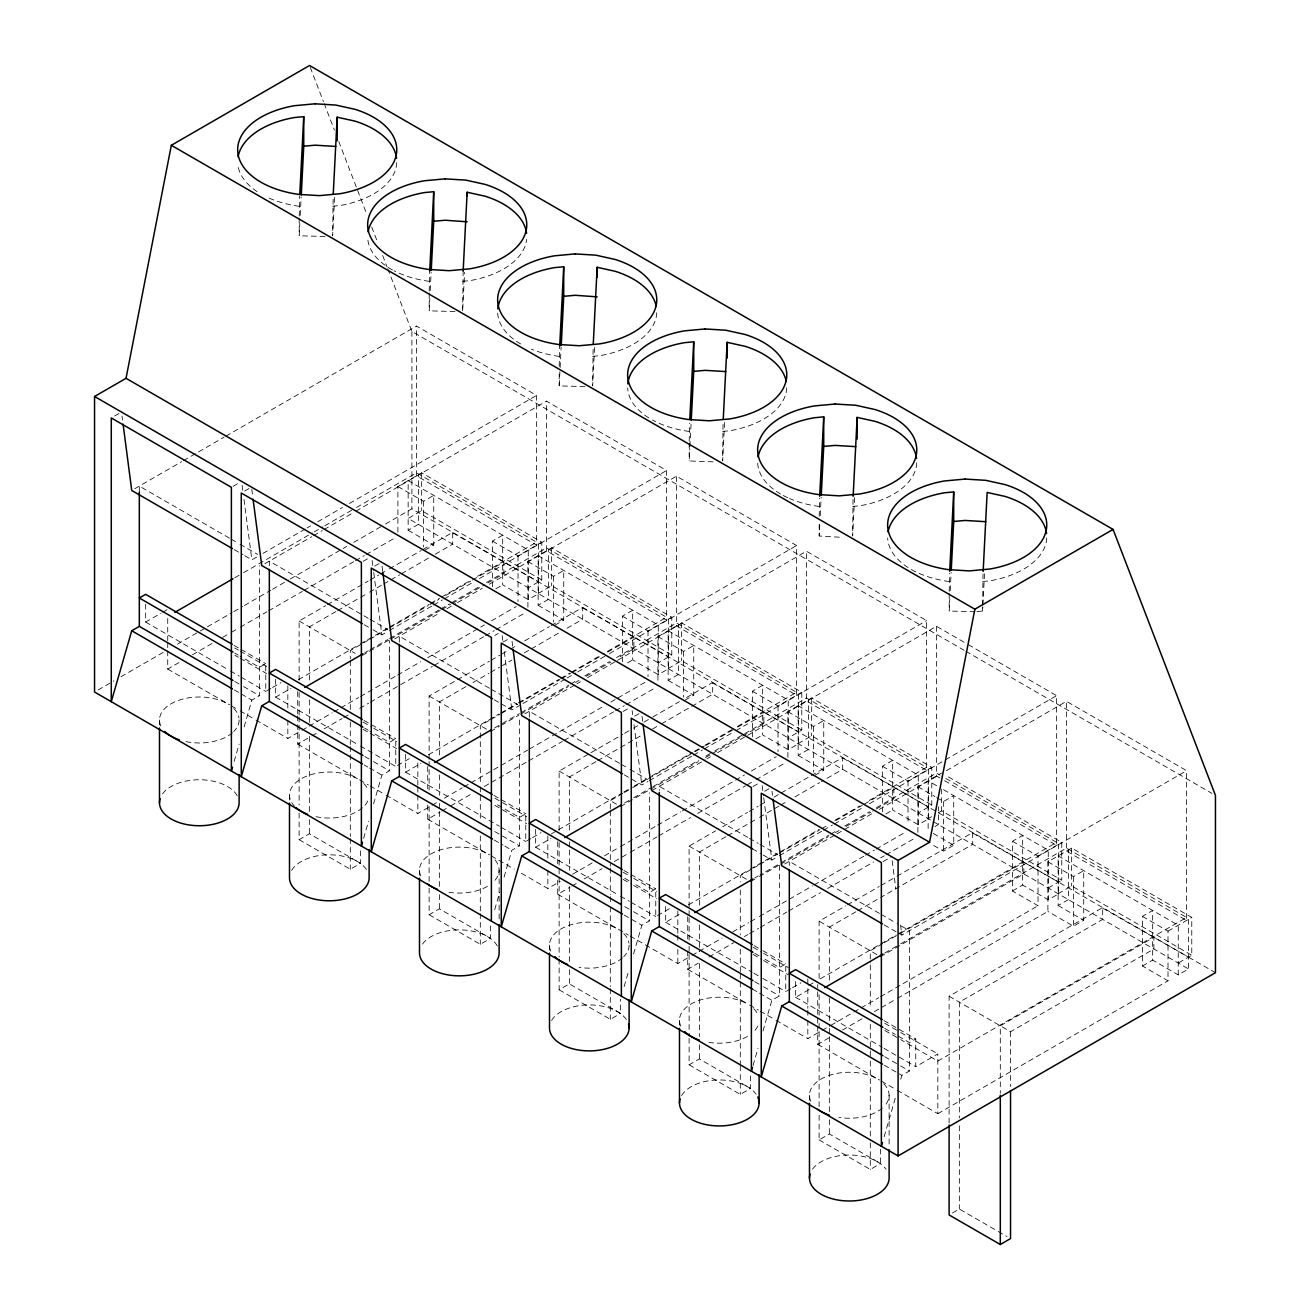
<?xml version="1.0" encoding="UTF-8"?>
<svg xmlns="http://www.w3.org/2000/svg" width="1310" height="1310" viewBox="0 0 1310 1310"><rect width="100%" height="100%" fill="white"/><g stroke="black" fill="none" stroke-linecap="round" stroke-linejoin="round"><path stroke-width="0.75" stroke-dasharray="5 3.75" d="M299.204 216.085L299.712 196.058M325.027 236.488L299.204 235.784L299.81 223.584M300.236 215.429L301.153 197.106M334.59 197.335L332.642 235.784L333.166 196.107M429.189 291.148L429.713 271.104M455.029 311.534L429.189 310.847L429.811 298.631M430.22 290.493L431.154 272.169M462.643 310.847L463.15 271.17M462.741 308.816L464.592 272.382M559.19 366.194L559.714 346.168M585.013 386.597L559.19 385.893L560.025 369.616M560.123 367.57L561.155 347.215M594.593 347.445L592.644 385.893L593.152 346.217M689.191 441.241L689.6 423.261M713.115 461.824L689.191 460.956L689.813 448.74M689.911 446.694L691.156 422.279M724.594 422.491L722.645 460.94L723.054 423.294M819.192 516.304L819.601 498.308M839.301 537.215L819.192 536.003L819.814 523.787M820.224 515.649L821.141 497.325M854.578 497.554L852.646 536.003L853.056 498.357M949.193 591.35L949.603 573.354M975.017 611.754L949.193 611.05L949.799 598.85M950.225 590.695L951.142 572.372M982.631 605.138L983.04 573.403M976.916 611.573L982.631 611.05L982.844 607.005M982.942 604.974L984.58 572.601M234.146 761.438L239.14 744.178M244.119 726.935L251.864 700.097L259.445 695.708L259.445 565.625M363.59 838.4L368.585 821.157M373.563 803.898L381.865 775.143L389.43 770.771L389.43 640.672M494.705 909.615L499.683 892.372M504.104 877.029L511.85 850.19L519.431 845.818L519.431 717.765M624.149 986.594L628.571 971.25M633.549 954.008L641.851 925.253L649.433 920.881L649.433 792.812M753.037 1065.472L758.015 1048.229M762.993 1030.97L771.852 1000.3L779.434 995.928L779.434 863.798L760.046 874.916M884.135 1136.703L895.762 1096.437M900.74 1079.194L901.853 1075.363L909.435 1070.99L909.435 930.722L897.055 923.583M114.674 415.99L121.502 412.044M134.766 488.728L181.697 461.644M183.449 460.612L224.059 437.18M225.828 436.165L416.482 326.075L536.609 395.423L536.609 545.157L416.482 475.808L416.482 326.075M233.098 486.321L238.207 483.374M244.675 491.037L251.504 487.107M244.79 555.751L251.864 559.828L257.923 556.324M262.966 553.409L305.345 528.945M307.097 527.93L310.634 525.899M317.691 521.822L342.418 507.543M349.475 503.466L536.609 395.423M145.656 604.237L145.656 622.053L160.934 613.244M162.636 612.261L167.729 609.314M234.768 577.759L241.826 573.682M243.594 572.667L312.386 532.941M314.154 531.925L322.981 526.833M324.749 525.818L354.732 508.493M356.5 507.478L416.482 472.844L536.609 542.193L476.611 576.826M397.912 532.204L397.912 486.518L421.673 472.812L541.783 542.16L541.783 579.986L528.274 587.797M264.767 563.775L311.682 536.691M313.45 535.675L322.276 530.583M324.045 529.551L354.06 512.226M355.829 511.211L546.483 401.138L666.593 470.486L666.593 620.203L546.483 550.855L546.483 401.138M397.912 486.518L423.507 501.304L433.741 495.393L433.741 545.042L423.507 550.953M98.086 689.977L113.954 680.823M120.995 676.746L163.324 652.314M177.423 644.176L198.58 631.96M200.348 630.945L205.637 627.883M207.389 626.868L232.083 612.621M233.835 611.606L242.661 606.514M244.413 605.498L270.859 590.221M272.627 589.205L288.495 580.052M290.263 579.036L341.386 549.512M343.154 548.497L346.675 546.45M353.733 542.389L383.699 525.081M385.467 524.066L411.913 508.788L1215.451 972.708M541.783 579.986L421.673 510.638L408.147 518.449L931.557 820.633M167.729 650.857L167.729 669.066L180.125 661.91M192.521 654.754L211.991 643.521M222.618 637.38L229.692 633.287M231.461 632.271L238.551 628.178M240.319 627.163L266.88 611.819M268.648 610.804L302.299 591.383M304.067 590.351L353.651 561.728M355.419 560.713L364.278 555.604M366.047 554.572L396.144 537.198M538.508 544.059L538.508 593.708L528.274 599.62L528.274 549.971L408.147 480.623L408.147 530.272L418.381 524.36L418.381 474.711M363.083 561.384L368.208 558.42M374.676 566.1L379.802 563.136M299.122 680.267L299.122 620.989L325.666 605.662M327.435 604.647L368.126 581.149M369.895 580.133L378.754 575.024M380.522 573.993L387.596 569.916M389.365 568.884L421.214 550.495M422.983 549.48L452.687 532.335L452.687 544.158L433.217 555.391M335.9 611.573L309.356 626.9L309.356 681.658M337.669 610.558L358.907 598.293M360.676 597.278L367.75 593.184M369.518 592.169L381.914 585.013M383.683 583.998L388.988 580.936M390.757 579.904L399.599 574.795M401.368 573.78L431.449 556.406M270.859 688.471L265.766 691.418L265.766 663.695L259.445 667.347L240.008 656.13M492.445 586.782L492.445 541.096L502.68 535.184L502.68 584.833L528.274 599.62M272.562 687.488L281.044 682.592M298.434 679.71L358.416 645.077M360.185 644.062L388.399 627.752M390.167 626.737L428.976 604.336M430.744 603.32L439.57 598.228M441.339 597.196L469.569 580.903M368.012 640.328L350.31 650.546L350.31 658.717M369.78 639.313L387.465 629.095M389.234 628.063L428.157 605.597M429.942 604.565L438.784 599.456M445.858 595.379L470.634 581.083M472.402 580.052L503.875 562.088L503.875 573.698L482.637 585.963M492.445 541.096L518.039 555.882L541.783 542.16M373.023 629.783L381.865 634.875L387.924 631.371M389.43 630.503L431.809 606.039M433.577 605.024L442.403 599.931M444.156 598.899L472.402 582.606M479.476 578.529L666.593 470.486M275.657 679.3L275.657 697.116L290.935 688.29M364.769 652.822L368.29 650.775M370.059 649.76L387.694 639.575M389.463 638.559L438.866 610.034M440.618 609.019L449.445 603.926M451.213 602.911L479.444 586.602M486.501 582.541L546.483 547.908L666.593 617.256L603.091 653.919M362.313 655.426L367.619 652.364M369.387 651.348L388.857 640.115M390.626 639.083L440.176 610.476M441.945 609.461L450.787 604.352M452.556 603.337L480.868 586.978M527.914 607.25L527.914 561.581L551.657 547.858L671.784 617.223L671.784 655.049L658.275 662.844M394.769 638.838L439.914 612.769M446.988 608.692L455.815 603.599M457.567 602.567L482.293 588.305M489.35 584.227L676.484 476.185L796.595 545.533L796.595 695.266L676.484 625.918L676.484 476.185M495.851 588.779L502.68 584.833M527.914 561.581L553.508 576.351L563.742 570.439L563.742 620.088L553.508 626M538.148 593.495L551.657 585.701L671.784 655.049M256.04 720.074L287.84 738.431L300.236 731.275M302.004 730.243L307.326 727.181M309.094 726.149L332.101 712.869M333.886 711.838L339.192 708.775M340.96 707.76L358.662 697.526M360.447 696.511L395.849 676.058M397.618 675.043L420.641 661.746M427.731 657.669L484.389 624.952M491.479 620.858L516.255 606.546M297.714 715.8L297.714 744.129L310.11 736.973M311.878 735.942L317.2 732.88M324.274 728.786L341.992 718.568M343.76 717.553L349.066 714.474M359.693 708.35L368.552 703.241M370.321 702.209L432.3 666.43M434.068 665.414L483.652 636.791M485.421 635.759L494.263 630.65M496.031 629.635L526.145 612.245M668.509 619.106L668.509 668.755L658.275 674.666L658.275 625.017L538.148 555.669L538.148 605.318L548.382 599.407L548.382 549.758M494.787 635.448L498.209 633.483M502.975 642.129L511.506 637.217M429.123 759.407L429.123 696.036L455.667 680.725M457.436 679.693L489.285 661.304M491.053 660.289L499.896 655.18M501.665 654.165L508.738 650.071M510.507 649.056L517.597 644.962M524.671 640.885L549.447 626.573M551.215 625.558L582.688 607.381L582.688 619.204L566.755 628.407M465.901 686.636L439.358 701.947L439.358 756.721M472.975 682.543L488.908 673.356M490.677 672.325L499.519 667.216M501.288 666.2L511.899 660.076M524.295 652.92L529.6 649.858M531.369 648.827L559.681 632.484M360.447 746.061L395.767 766.465L395.767 738.742L389.43 742.393L370.01 731.176M622.43 661.828L622.43 616.158L632.681 610.247L632.681 659.896L658.275 674.666M397.47 765.482L409.342 758.621M428.419 754.756L498.995 714.015M500.764 713L516.631 703.83M518.4 702.815L558.977 679.382M560.745 678.367L569.572 673.274M571.324 672.259L601.323 654.934M489.154 720.484L480.311 725.593L480.311 784.87M490.923 719.468L499.765 714.359M501.533 713.344L517.466 704.141M519.235 703.126L559.927 679.628M561.695 678.596L570.554 673.487M572.323 672.472L600.635 656.13M607.709 652.036L633.876 637.135L633.876 648.761L617.943 657.947M622.43 616.158L648.024 630.929L671.784 617.223M501.255 703.814L511.85 709.938L519.431 705.55M522.968 703.519L565.331 679.055M567.099 678.04L575.925 672.947M577.694 671.915L607.709 654.591M609.461 653.575L796.595 545.533M405.642 754.347L405.642 772.163L420.919 763.353M299.122 813.117L299.122 839.677L309.356 833.766L360.545 863.323L360.545 849.126M494.754 727.869L519.464 713.606M521.216 712.591L568.867 685.081M570.62 684.066L577.677 679.988M584.735 675.927L609.445 661.665M616.502 657.587L676.484 622.954L796.595 692.302L736.613 726.935M490.546 731.504L499.388 726.395M501.157 725.38L518.858 715.162M520.627 714.146L568.393 686.555M575.483 682.477L579.02 680.43M586.094 676.337L610.869 662.041M657.915 680.316L657.915 636.627L681.658 622.921L801.785 692.269L801.785 730.096L788.26 737.907M524.77 713.885L575.221 684.753M576.973 683.738L580.51 681.708M587.568 677.63L615.815 661.321M617.583 660.306L806.485 551.248L926.596 620.596L926.596 770.313L806.485 700.965L806.485 551.248M627.556 662.844L632.681 659.896M657.915 636.627L683.509 651.414L693.743 645.502L693.743 695.151L683.509 701.063M668.149 668.542L681.658 660.748L801.785 730.096M386.041 795.121L417.841 813.477L430.237 806.321M432.005 805.306L437.311 802.228M444.401 798.15L462.102 787.916M463.871 786.901L469.193 783.822M470.961 782.807L499.29 766.448M501.059 765.433L527.619 750.09M529.387 749.074L603.763 706.139M610.853 702.045L616.158 698.983M617.927 697.952L646.256 681.593M427.715 805.011L427.715 819.176L440.111 812.02M441.879 811.005L448.97 806.911M450.738 805.896L471.993 793.631M484.373 786.475L489.694 783.396M491.463 782.381L526.882 761.929M528.65 760.913L562.285 741.493M564.07 740.461L613.637 711.838M615.405 710.822L624.264 705.697M626.033 704.682L656.146 687.308M798.494 694.169L798.494 743.802L788.26 749.713L788.26 700.064L668.149 630.716L668.149 680.365L678.383 674.453L678.383 624.804M623.085 711.477L628.21 708.53M299.122 839.677L350.31 869.234L360.545 863.323M634.662 716.21L641.491 712.263M559.124 830.36L559.124 771.099L589.205 753.725M590.974 752.71L622.823 734.32M624.592 733.305L631.666 729.212M633.434 728.196L642.277 723.087M644.045 722.056L651.135 717.978M652.904 716.947L679.432 701.636M686.522 697.542L712.673 682.444L712.673 694.267L691.451 706.516M595.903 761.683L569.359 777.01L569.359 831.768M597.671 760.668L618.893 748.403M620.662 747.388L641.9 735.123M652.511 728.999L659.601 724.905M661.37 723.89L689.682 707.547M530.861 838.58L525.768 841.511L525.768 813.788L519.431 817.456L494.705 803.177M752.431 736.875L752.431 691.205L762.666 685.294L762.666 734.943L788.26 749.713M532.564 837.598L541.046 832.701M551.363 833.897L556.652 830.835M558.42 829.819L621.939 793.139M623.707 792.124L632.517 787.032M634.286 786.016L650.169 776.846M651.922 775.831L692.499 752.399M694.267 751.383L703.093 746.291M704.862 745.275L734.844 727.951M622.692 793.5L610.313 800.656L610.313 808.827M624.461 792.468L631.535 788.391M633.303 787.375L693.465 752.628M695.233 751.612L704.092 746.503M705.861 745.488L735.942 728.114M737.71 727.099L763.861 712.198L763.861 723.808L742.639 736.073M752.431 691.205L778.025 705.975L801.785 692.269M624.182 774.783L641.851 784.985L647.91 781.481M649.433 780.613L691.795 756.148M693.563 755.133L702.389 750.041M704.158 749.009L734.173 731.684M735.942 730.669L926.596 620.596M535.643 829.394L535.643 847.226L550.92 838.4M429.123 888.164L429.123 914.74L439.358 908.829L490.546 938.369L490.546 924.172M624.755 802.915L631.813 798.854M633.582 797.823L651.217 787.637M652.986 786.622L698.852 760.144M705.91 756.067L712.967 751.989M714.736 750.974L742.966 734.681M744.735 733.666L806.485 698.001L926.596 767.365L866.614 801.982M620.547 806.567L648.859 790.208M650.628 789.193L698.394 761.618M705.468 757.524L710.79 754.462M712.558 753.43L740.87 737.088M787.899 757.36L787.899 711.69L811.66 697.968L931.77 767.316L931.77 805.142L918.261 812.953M651.725 790.683L705.206 759.816M706.974 758.801L710.511 756.754M717.569 752.677L745.816 736.367M747.584 735.352L936.47 626.295L966.502 643.636M755.854 738.889L762.666 734.943M787.899 711.69L813.494 726.46L823.744 720.549L823.744 770.198L813.494 776.109M798.15 743.605L811.66 735.794L931.77 805.142M521.347 873.23L547.842 888.524L560.238 881.368M572.634 874.212L592.104 862.979M604.5 855.823L618.664 847.635M620.432 846.62L655.851 826.168M657.62 825.153L680.643 811.856M682.412 810.841L733.764 781.186M735.532 780.17L744.391 775.062M751.465 770.968L776.257 756.656M557.716 880.074L557.716 894.239L570.112 887.083M571.88 886.051L577.186 882.989M584.276 878.895L601.978 868.677M614.374 861.521L628.538 853.334M630.307 852.319L656.867 836.992M658.652 835.96L690.517 817.555M697.608 813.477L745.406 785.869M747.175 784.854L754.265 780.76M756.034 779.728L784.362 763.386M928.495 769.216L928.495 818.865L918.261 824.776L918.261 775.127L798.15 705.779L798.15 755.428L808.385 749.517L808.385 699.867M753.086 786.54L758.195 783.576M429.123 914.74L480.311 944.281L490.546 938.369M764.663 791.256L771.492 787.31M689.109 915.641L689.109 846.145L715.653 830.818M722.727 826.741L747.502 812.446M749.271 811.414L758.13 806.305M759.898 805.29L766.972 801.196M774.046 797.119L779.352 794.057M781.12 793.025L809.433 776.683M811.201 775.667L842.674 757.491L842.674 769.314L821.435 781.579M725.887 836.73L699.36 852.057L699.36 906.815M727.672 835.715L757.737 818.341M759.522 817.325L778.975 806.092M780.744 805.06L787.818 800.983M794.908 796.889L819.667 782.594M669.344 908.731L655.77 916.574L655.77 888.851L649.433 892.503L633.532 883.333M882.432 811.938L882.432 766.252L892.667 760.34L892.667 809.989L918.261 824.776M688.421 904.866L748.403 870.233M750.172 869.218L818.979 829.492M834.847 820.322L859.556 806.059M757.999 865.484L740.297 875.702L740.297 881.826M759.767 864.469L777.469 854.251M779.237 853.236L819.929 829.738M821.697 828.706L828.771 824.629M835.846 820.535L862.389 805.208M864.158 804.193L893.862 787.245L893.862 798.871L872.624 811.119M882.432 766.252L908.026 781.038L931.77 767.316M763.026 854.939L771.852 860.031L777.911 856.543M779.434 855.659L821.796 831.195M823.564 830.18L832.39 825.087M834.159 824.072L862.406 807.762M869.463 803.685L943.609 760.881M945.378 759.849L1056.597 695.643L1056.597 845.359L941.775 779.073M665.644 906.438L665.644 922.273L680.922 913.447M559.124 959.133L559.124 989.787L569.359 983.875L620.547 1013.432L620.547 999.235M754.756 877.978L758.277 875.931M781.218 862.701L828.853 835.191M830.622 834.175L837.679 830.098M844.737 826.02L869.431 811.774M876.488 807.697L936.47 773.064L940.007 775.094M750.548 881.614L757.622 877.52M759.391 876.505L778.844 865.271M780.613 864.24L828.395 836.664M835.469 832.57L839.006 830.54M846.096 826.446L870.855 812.151M917.901 832.423L917.901 786.737L941.661 773.031M784.755 863.994L835.207 834.863M836.975 833.848L872.28 813.461M879.337 809.383L939.368 774.734M946.426 770.657L1066.471 701.341L1186.598 770.689L1186.598 920.422L1066.471 851.074L1066.471 701.341M885.838 813.936L892.667 809.989M936.666 797.577L943.495 801.507L953.729 795.612L953.729 845.261L943.495 851.156L931.557 844.262M928.135 818.652L931.557 816.687M938.386 812.74L941.661 810.857L1061.771 880.205L1061.771 842.379L945.181 775.062M630.143 936.044L677.827 963.587L690.223 956.431M692.008 955.399L697.313 952.337M699.082 951.322L722.105 938.026M732.732 931.885L748.665 922.698M750.433 921.667L757.508 917.573M759.292 916.558L787.621 900.199M789.39 899.184L812.413 885.887M814.181 884.872L863.765 856.249M865.533 855.217L874.376 850.108M876.144 849.093L906.258 831.703M687.717 951.076L687.717 969.285L698.345 963.161M708.956 957.021L733.747 942.709M744.375 936.568L747.912 934.521M749.68 933.506L758.539 928.397M760.308 927.365L786.868 912.038M788.636 911.023L820.518 892.618M827.592 888.524L873.639 861.947M880.713 857.853L884.266 855.807M886.035 854.791L916.132 837.417M934.963 826.544L938.386 824.563L938.386 806.78M559.124 989.787L610.313 1019.344L620.547 1013.432M883.087 861.587L891.619 856.674M819.11 978.423L819.11 921.208L845.654 905.881M847.423 904.85L879.272 886.477M881.04 885.445L895.205 877.274M896.973 876.259L972.675 832.538L972.675 844.361L880.664 897.481M855.888 911.793L829.345 927.12L829.345 981.878M857.657 910.761L878.895 898.513M790.847 988.69L785.754 991.621L785.754 963.898L779.434 967.566L763.533 958.38M1012.433 841.315L1038.028 856.085L1038.028 905.734L1012.433 890.964L1012.433 841.315L1022.668 835.403L1022.668 885.052L1048.262 899.823L1058.496 893.911L1058.496 844.262M792.55 987.707L801.032 982.795M813.117 982.975L807.828 986.037L807.828 1008.291M820.175 978.897L896.04 935.111M897.808 934.079L1056.597 842.412L941.775 776.126M882.694 943.609L870.298 950.749L870.298 963.014M884.463 942.578L898.611 934.407M900.379 933.391L1023.863 862.308L1023.863 873.917L880.533 956.66L819.11 921.208M1038.028 856.085L1061.771 842.379M884.185 924.893L901.853 935.094L1186.598 770.689M795.645 981.485L795.645 997.319L809.22 989.492M689.109 1038.273L689.109 1064.833L699.36 1058.938L750.548 1088.479L750.548 1074.282M884.758 953.025L898.873 944.887M900.625 943.855L1066.471 848.11L1186.598 917.458L937.829 1061.084L900.74 1039.665M897.399 998.335L1047.902 911.449L1047.902 861.8L1071.646 848.078L1191.772 917.426L1191.772 955.252L1178.263 963.063M1012.433 890.964L1022.668 885.052M1048.262 888L1061.771 880.205M1047.902 861.8L1073.496 876.57L1083.73 870.659L1083.73 920.308L1073.496 926.219L1047.902 911.449M1058.136 893.715L1071.646 885.904L1191.772 955.252M776.028 1020.277L807.828 1038.633L820.224 1031.478M821.992 1030.462L829.083 1026.369M830.851 1025.353L852.106 1013.072M853.874 1012.057L859.18 1008.995M860.948 1007.963L878.666 997.745M880.435 996.73L1038.028 905.734M817.718 1026.139L817.718 1044.348L830.098 1037.192M842.494 1030.02L861.98 1018.787M874.376 1011.631L879.681 1008.553M881.45 1007.537L895.614 999.366M1188.497 919.325L1188.497 968.974L1178.263 974.886L1178.263 925.237L1058.136 855.888L1058.136 905.538L1068.37 899.626L1068.37 849.977M689.109 1064.833L740.297 1094.39L750.548 1088.479M949.111 1122.981L949.111 996.255L1102.676 907.601L1102.676 919.423L959.346 1002.166L959.346 1117.774M897.203 1090.231L937.829 1113.697L937.829 1053.928L915.755 1066.684L915.755 1038.961L909.435 1042.613L897.055 1035.473M1142.435 916.361L1168.012 931.148L1168.012 980.797L1142.435 966.01L1142.435 916.361L1152.669 910.45L1152.669 960.099L1178.263 974.886M1168.012 931.148L1191.772 917.426M819.11 1115.367L819.11 1139.897L829.345 1133.985L880.533 1163.542L880.533 1149.345M949.111 996.255L1010.534 1031.723L1153.864 948.98L1153.864 937.354L1000.3 1025.812L1000.3 1093.26M1142.435 966.01L1152.669 960.099M937.829 1113.697L1168.012 980.797M819.11 1139.897L870.298 1169.453L880.533 1163.542M952.517 1212.978L959.346 1209.032L996.419 1230.434M332.642 206.227L339.814 205.572A79.55 45.932 0 0 0 396.75 162.325M462.643 281.29L469.815 280.635A79.55 45.932 0 0 0 526.62 239.386M592.644 356.336L599.816 355.681A79.55 45.932 0 0 0 656.736 310.437M722.645 431.399L729.817 430.744A79.55 45.932 0 0 0 786.737 385.484M852.646 506.446L859.802 505.791A79.55 45.932 0 0 0 916.738 462.528M982.631 581.509L989.803 580.838A79.55 45.932 0 0 0 1046.739 537.591M299.204 206.243L298.647 206.21A79.55 45.932 0 0 1 267.682 197.482M429.189 281.29L428.648 281.257A79.55 45.932 0 0 1 394.146 270.81M559.19 356.336L558.649 356.304A79.55 45.932 0 0 1 531.401 349.197M689.191 431.399L688.651 431.367A79.55 45.932 0 0 1 652.445 420.019M819.192 506.446L818.635 506.413A79.55 45.932 0 0 1 789.521 498.52M949.193 581.509L948.637 581.476A79.55 45.932 0 0 1 887.672 538.017M452.687 532.826L538.508 581.886M582.688 607.889L668.509 656.932M712.673 682.936L798.494 731.995M842.674 757.999L928.495 807.042M972.675 833.045L1058.496 882.088M1102.676 908.092L1188.497 957.151M968.27 644.651L1056.597 695.643M387.776 268.779L411.913 331.479L964.127 650.284M965.896 651.316L1211.897 793.352M940.007 778.058L936.47 776.011L936.47 626.295M936.666 785.754L928.135 780.825L928.135 830.475M943.495 789.701L1048.262 850.174L1048.262 899.823M917.901 786.737L934.963 796.595M933.26 821.616L1188.497 968.974M408.147 530.272L433.741 545.042M538.148 605.318L563.742 620.088M668.149 680.365L693.743 695.151M798.15 755.428L823.744 770.198M933.26 833.438L953.729 845.261M1058.136 905.538L1083.73 920.308M229.414 538.115L139.319 486.108L139.319 492.2M231.182 539.13L238.24 543.208M240.008 544.24L257.677 554.425M368.241 618.271L269.32 561.155L269.32 567.263M370.01 619.286L387.678 629.488M489.4 688.225L399.321 636.201L399.321 642.309M491.168 689.24L517.663 704.534M619.401 763.271L529.306 711.264L529.306 717.356M621.169 764.287L628.227 768.364M629.995 769.396L647.664 779.597M747.633 837.303L659.307 786.311L659.307 790.389M749.402 838.318L758.228 843.427M759.996 844.442L777.665 854.644M879.403 913.381L789.308 861.374L789.308 865.435M881.172 914.396L895.303 922.551M234.195 549.627L243.021 554.719M364.196 624.673L371.254 628.767M494.197 699.736L499.487 702.799M752.415 848.814L761.257 853.923M299.122 620.989L355.256 653.395M429.123 696.036L487.009 729.474M559.124 771.099L617.01 804.52M689.109 846.145L747.011 879.567M233.982 645.339L239.272 648.385M241.04 649.416L265.766 663.695M363.967 720.385L395.767 738.742M493.968 795.432L499.274 798.494M501.042 799.526L525.768 813.788M623.969 870.495L629.258 873.557M631.027 874.572L655.77 888.851M753.971 945.542L761.028 949.619M762.797 950.651L785.754 963.898M883.955 1020.605L915.755 1038.961M234.85 648.073L238.387 650.104M240.139 651.135L266.651 666.43M363.083 722.105L371.909 727.197M373.677 728.229L396.635 741.476M494.836 798.183L526.636 816.539M623.069 872.214L631.911 877.307M633.68 878.339L656.637 891.586M753.07 947.261L761.896 952.37M763.664 953.385L788.407 967.664M884.84 1023.339L898.971 1031.494M900.74 1032.526L937.829 1053.928M234.703 653.068L238.24 655.115M364.704 728.114L368.241 730.161M624.706 878.224L631.764 882.301M754.691 953.287L761.765 957.364M884.692 1028.334L895.303 1034.458M234.85 655.229L238.387 657.26M240.139 658.291L266.651 673.586M363.083 729.261L368.372 732.323M370.14 733.338L396.635 748.632M494.836 805.339L526.636 823.695M623.069 879.37L631.911 884.463M633.68 885.478L656.637 898.742M753.07 954.417L761.896 959.51M763.664 960.541L788.407 974.82M884.84 1030.495L898.971 1038.65M145.656 622.053L228.677 670M230.445 671.015L239.272 676.107M241.04 677.139L265.766 691.418M275.657 697.116L358.678 745.046M405.642 772.163L499.274 826.217M501.042 827.232L525.768 841.511M535.643 847.226L618.664 895.156M620.432 896.171L629.258 901.28M631.027 902.295L655.77 916.574M665.644 922.273L752.202 972.249M753.971 973.264L761.028 977.342M762.797 978.374L785.754 991.621M795.645 997.319L882.203 1047.296M883.955 1048.328L915.755 1066.684M234.703 681.446L241.777 685.523M243.545 686.538L259.445 695.708M364.704 756.492L371.778 760.57M373.546 761.585L389.43 770.771M494.705 831.539L519.431 845.818M624.706 906.602L631.764 910.679M633.532 911.694L649.433 920.881M754.691 981.649L761.765 985.726M763.533 986.758L779.434 995.928M884.692 1056.712L898.824 1064.866M900.592 1065.881L909.435 1070.99M234.195 689.895L239.501 692.957M241.269 693.972L251.864 700.097M364.196 764.942L367.733 766.989M369.485 768.004L381.865 775.143M494.197 840.005L503.024 845.097M504.792 846.113L511.85 850.19M624.182 915.051L641.851 925.253M752.415 989.083L757.72 992.145M759.489 993.16L771.852 1000.3M884.185 1065.161L901.853 1075.363M167.729 669.066L229.545 704.764M231.313 705.795L238.387 709.873M240.139 710.888L254.271 719.043M297.714 744.129L357.777 778.795M359.546 779.827L368.372 784.919M370.14 785.934L384.272 794.106M427.715 819.176L489.547 854.873M491.316 855.888L514.273 869.152M557.716 894.239L628.374 935.029M687.717 969.285L747.764 1003.968M749.533 1004.983L758.375 1010.076M760.144 1011.107L774.275 1019.262M817.718 1044.348L879.534 1080.029M881.303 1081.061L895.434 1089.216M998.187 1231.449L1006.997 1236.558M310.273 67.399L323.439 101.59M324.159 103.49L334.41 130.099M338.782 141.496L366.571 213.694M371.696 226.99L377.542 242.186M382.667 255.483L387.056 266.88M892.143 860.686L895.811 888.835M900.543 925.04L901.853 935.094M772.016 791.338L772.54 795.366M762.142 785.64L763.452 795.694M763.714 797.708L771.852 860.031M642.015 716.292L642.801 722.318M632.14 710.577L632.664 714.605M633.975 724.659L641.851 784.985M512.03 641.229L512.816 647.271M502.139 635.53L502.925 641.556M504.252 651.61L511.85 709.938M382.029 566.182L382.815 572.208M372.138 560.467L373.465 570.521M373.727 572.535L381.865 634.875M251.766 489.121L252.814 497.161M242.153 485.421L242.94 491.447M243.987 499.503L251.864 559.828M122.026 416.072L122.55 420.101M1073.496 876.57L1073.496 926.219M1071.646 848.078L1071.646 885.904M1010.534 1031.723L1010.534 1086.481M982.631 607.12L982.631 611.05M959.346 1125.879L959.346 1209.032M949.193 593.332L949.193 611.05M943.495 801.507L943.495 851.156M941.661 788.947L941.661 810.857M908.026 781.038L908.026 824.727M889.113 1095.258L889.113 1147.724M870.298 965.061L870.298 1007.979M870.298 1024.338L870.298 1048.868M870.298 1050.898L870.298 1059.086M870.298 1061.116L870.298 1140.83M870.298 1142.877L870.298 1169.453M829.345 998.105L829.345 1026.5M829.345 1028.514L829.345 1034.605M829.345 1036.636L829.345 1111.682M829.345 1119.788L829.345 1133.985M819.192 524.18L819.192 536.003M819.11 994.781L819.11 1015.217M819.11 1023.388L819.11 1029.529M819.11 1031.576L819.11 1107.196M817.718 984.58L817.718 988.166M817.718 991.736L817.718 1016.02M817.718 1018.034L817.718 1024.109M813.494 726.46L813.494 772.147M811.66 697.968L811.66 735.794M809.482 1095.258L809.482 1101.317M807.828 978.881L807.828 984.252M807.828 1010.305L807.828 1018.41M807.828 1020.424L807.828 1038.633M778.025 705.975L778.025 751.662M740.297 890.014L740.297 934.98M740.297 949.275L740.297 971.758M740.297 973.805L740.297 979.946M740.297 981.976L740.297 1063.736M740.297 1065.783L740.297 1094.39M699.36 925.073L699.36 951.437M699.36 963.603L699.36 1036.619M699.36 1044.741L699.36 1058.938M689.191 443.222L689.191 460.956M689.109 917.688L689.109 944.248M689.109 946.295L689.109 952.435M689.109 954.466L689.109 1036.226M687.717 916.689L687.717 938.942M683.509 651.414L683.509 697.084M681.658 622.921L681.658 660.748M679.481 1020.212L679.481 1026.254M677.827 910.974L677.827 933.228M677.827 935.258L677.827 941.333M677.827 949.422L677.827 963.587M648.024 630.929L648.024 676.599M610.313 810.874L610.313 866.057M610.313 868.088L610.313 894.664M610.313 896.711L610.313 904.883M610.313 906.929L610.313 986.643M610.313 988.69L610.313 1019.344M569.359 841.904L569.359 847.996M569.359 850.026L569.359 870.298M569.359 886.526L569.359 961.573M569.359 969.678L569.359 983.875M559.19 374.07L559.19 385.893M559.124 842.625L559.124 875.326M559.124 877.372L559.124 957.086M557.716 841.626L557.716 863.879M553.508 576.351L553.508 622.037M551.657 547.858L551.657 585.701M549.496 945.149L549.496 951.207M547.842 835.927L547.842 858.181M547.842 870.315L547.842 888.524M518.039 555.882L518.039 601.552M499.126 870.102L499.126 922.567M480.311 786.917L480.311 819.618M480.311 835.96L480.311 911.58M480.311 913.627L480.311 944.281M439.358 774.963L439.358 795.252M439.358 803.357L439.358 809.449M439.358 811.48L439.358 886.51M439.358 894.632L439.358 908.829M429.189 293.113L429.189 310.847M429.123 761.454L429.123 767.578M429.123 769.625L429.123 790.061M429.123 806.403L429.123 886.117M427.715 766.579L427.715 788.833M423.507 501.304L423.507 546.974M421.673 472.812L421.673 510.638M419.495 870.102L419.495 876.144M417.841 762.895L417.841 785.149M417.841 787.179L417.841 793.238M417.841 795.268L417.841 813.477M411.913 331.479L411.913 508.788M350.31 660.764L350.31 709.807M350.31 722.072L350.31 744.555M350.31 746.602L350.31 752.742M350.31 754.773L350.31 836.533M350.31 838.58L350.31 869.234M309.356 699.917L309.356 724.25M309.356 736.417L309.356 811.463M309.356 819.569L309.356 833.766M299.204 218.066L299.204 235.784M299.122 692.532L299.122 715.014M299.122 717.045L299.122 723.185M299.122 725.232L299.122 804.929M297.714 691.516L297.714 713.786M289.494 795.039L289.494 801.098M287.84 685.818L287.84 708.071M287.84 720.222L287.84 738.431M167.729 618.5L167.729 640.754M167.729 642.768L167.729 648.843M159.493 719.992L159.493 726.051M239.124 719.992A39.808 22.99 0 0 1 233.786 731.488M232.427 732.749A39.808 22.99 0 0 1 185.054 741.444M160.852 725.937A39.808 22.99 0 0 1 179.405 700.08A39.808 22.99 0 0 1 227.465 703.732M233.786 708.497A39.808 22.99 0 0 1 238.977 717.995M883.775 1083.763A39.808 22.99 0 0 1 883.775 1106.754M882.4 1108.014A39.808 22.99 0 0 1 838.99 1117.463M810.841 1101.202A39.808 22.99 0 0 1 829.394 1075.346A39.808 22.99 0 0 1 877.454 1078.998M757.753 1026.156A39.808 22.99 0 0 1 753.774 1031.69M747.453 1036.456A39.808 22.99 0 0 1 708.988 1042.4M680.84 1026.156A39.808 22.99 0 0 1 699.393 1000.3A39.808 22.99 0 0 1 747.453 1003.951M753.774 1008.716A39.808 22.99 0 0 1 757.753 1014.251M629.111 945.149A39.808 22.99 0 0 1 623.789 956.644M622.414 957.921A39.808 22.99 0 0 1 579.004 967.353M550.839 951.093A39.808 22.99 0 0 1 569.392 925.237A39.808 22.99 0 0 1 617.452 928.905M623.789 933.653A39.808 22.99 0 0 1 628.964 943.151M495 859.917A39.808 22.99 0 0 1 495 880.271M487.451 886.346A39.808 22.99 0 0 1 449.002 892.306M420.854 876.046A39.808 22.99 0 0 1 439.39 850.19A39.808 22.99 0 0 1 487.451 853.842M367.766 801A39.808 22.99 0 0 1 363.787 806.534M362.411 807.812A39.808 22.99 0 0 1 315.039 816.507M294.832 806.534A39.808 22.99 0 0 1 305.066 776.814A39.808 22.99 0 0 1 357.466 778.795M363.787 783.544A39.808 22.99 0 0 1 367.766 789.095M520.61 343.924A79.55 45.932 0 0 1 497.669 312.861M422.524 944.051A39.808 22.99 0 0 1 461.906 929.904A39.808 22.99 0 0 1 497.767 946.901M551.592 1020.523A39.808 22.99 0 0 1 589.303 1004.917A39.808 22.99 0 0 1 626.999 1020.523M648.81 417.89A79.55 45.932 0 0 1 627.67 387.907M681.593 1095.569A39.808 22.99 0 0 1 717.995 1079.98A39.808 22.99 0 0 1 756.083 1094.161M787.67 497.702A79.55 45.932 0 0 1 782.447 495.082M780.596 494.034A79.55 45.932 0 0 1 757.671 462.97M812.511 1169.208A39.808 22.99 0 0 1 849.289 1155.011A39.808 22.99 0 0 1 886.084 1169.208M291.606 870.413A39.808 22.99 0 0 1 329.301 854.808A39.808 22.99 0 0 1 367.013 870.413M392.46 269.909A79.55 45.932 0 0 1 367.684 237.798M162.522 793.942A39.808 22.99 0 0 1 201.92 779.794A39.808 22.99 0 0 1 237.765 796.791M257.071 191.604A79.55 45.932 0 0 1 237.847 164.732"/><path stroke-width="1.5" d="M299.81 194.027L303.74 116.672L294.603 117.507A79.55 45.932 0 0 0 238.093 156.742M301.267 195.075L303.74 146.212L303.74 116.672M333.264 194.093L337.161 117.18L355.157 121.175A79.55 45.932 0 0 1 396.57 158.346M429.713 271.104L433.725 191.719L424.604 192.554A79.55 45.932 0 0 0 368.094 231.804M431.252 270.122L433.725 221.275L433.725 191.719M463.15 271.17L467.146 192.243L485.158 196.222A79.55 45.932 0 0 1 526.571 233.393M559.714 346.168L563.726 266.781L554.588 267.617A79.55 45.932 0 0 0 497.8 308.865M561.253 345.185L563.726 296.322L563.726 266.781M593.266 344.202L597.147 267.289L615.16 271.285A79.55 45.932 0 0 1 656.245 306.458M689.813 419.184L693.727 341.828L684.59 342.663A79.55 45.932 0 0 0 627.785 383.912M691.254 420.232L693.727 371.385L693.727 341.828M723.251 419.249L727.148 342.352L745.144 346.331A79.55 45.932 0 0 1 786.246 381.505M819.7 496.277L823.728 416.875L814.591 417.71A79.55 45.932 0 0 0 758.081 456.961M821.255 495.295L823.728 446.432L823.728 416.875M853.154 496.326L857.149 417.399L875.146 421.378A79.55 45.932 0 0 1 916.558 458.549M949.701 571.324L953.713 491.938L944.592 492.773A79.55 45.932 0 0 0 888.082 532.007M951.24 570.341L953.713 521.495L953.713 491.938M983.155 571.389L987.151 492.445L1005.147 496.441A79.55 45.932 0 0 1 1046.559 533.612M126.038 378.312L171.332 145.295L309.537 65.5L1113.074 529.42L1215.451 795.383L1215.451 972.708L898.087 1155.928L94.549 692.024L94.549 396.488L126.038 378.312L929.56 842.232L974.869 609.199L1113.074 529.42M232.951 680.414L139.319 626.36L131.737 630.749L111.268 701.669L111.268 417.956L231.379 487.304L231.379 771.017L232.492 767.185M362.935 755.477L269.32 701.423L261.738 705.795L241.269 776.715L241.269 493.018L361.38 562.367L361.38 846.063L362.493 842.232M491.168 829.508L399.321 776.47L391.739 780.842L371.27 851.778L371.27 568.065L491.381 637.413L491.381 921.126M621.169 904.555L529.306 851.533L521.74 855.905L501.255 926.825L501.255 643.128L621.382 712.476L621.382 996.173M752.939 980.633L659.307 926.579L651.725 930.951L631.256 1001.888L631.256 718.175L751.383 787.523L751.383 1071.236L752.48 1067.404M882.924 1055.68L789.308 1001.626L781.726 1006.014L761.257 1076.935L761.257 793.221L881.368 862.569L881.368 1146.283L882.481 1142.451M174.787 612.392L233 578.774M304.772 687.455L363.001 653.837M434.773 762.502L491.234 729.899M564.774 837.548L621.235 804.962M694.775 912.612L752.988 878.994M94.549 396.488L898.087 860.408L929.56 842.232M824.76 987.658L882.989 954.057M949.111 1125.012L949.111 1214.943L1000.3 1244.5L1010.534 1238.589L1010.534 1090.542M303.74 146.212L315.12 145.181L335.769 146.425M433.725 221.275L445.105 220.227L467.146 221.783M563.726 296.322L575.106 295.29L597.147 296.846M693.727 371.385L705.108 370.337L725.756 371.598M823.728 446.432L835.109 445.4L855.758 446.644M953.713 521.495L965.093 520.447L985.759 521.691M171.332 145.295L974.869 609.199M232.427 548.612L131.737 490.48L123.074 424.113M362.428 623.658L261.738 565.527L253.076 499.175M492.429 698.721L391.739 640.59L382.815 572.208M622.43 773.768L521.74 715.637L513.078 649.269M752.415 848.814L651.725 790.683L643.063 724.332M882.416 923.878L781.726 865.746L773.064 799.378M232.214 644.307L145.656 594.347L139.319 597.999L232.951 652.053M362.199 719.37L275.657 669.394L269.32 673.045L362.935 727.099M492.2 794.417L405.642 744.44L399.321 748.108L491.168 801.13M622.201 869.48L535.643 819.503L529.306 823.155L621.169 876.194M752.202 944.526L665.644 894.55L659.307 898.201L752.939 952.255M882.203 1019.573L795.645 969.613L789.308 973.264L882.924 1027.318M131.737 630.749L232.427 688.88M261.738 705.795L362.428 763.926M391.739 780.842L492.429 838.973M521.74 855.905L622.43 914.036M651.725 930.951L752.415 989.083M781.726 1006.014L882.416 1064.146M1000.3 1095.307L1000.3 1244.5M898.087 860.408L898.087 1155.928M889.113 1149.754L889.113 1178.001A39.808 22.99 0 0 1 845.818 1200.91A39.808 22.99 0 0 1 810.088 1174.006M857.149 417.399L857.149 439.063M809.482 1103.331L809.482 1178.001M789.308 869.512L789.308 1001.626M759.112 1074.691L759.112 1102.954M727.148 342.352L727.148 358.105M679.481 1028.284L679.481 1102.954M659.307 792.419L659.307 926.579M629.111 999.645L629.111 1027.891M597.147 267.289L597.147 277.147M549.496 953.221L549.496 1027.891A39.808 22.99 0 0 0 592.775 1050.8A39.808 22.99 0 0 0 628.505 1023.896M529.306 719.403L529.306 851.533M499.126 924.582L499.126 952.845A39.808 22.99 0 0 1 459.302 975.835A39.808 22.99 0 0 1 419.495 952.845L419.495 878.175M467.146 192.243L467.146 196.172M399.321 644.34L399.321 776.47M369.125 849.535L369.125 877.798A39.808 22.99 0 0 1 329.301 900.772A39.808 22.99 0 0 1 289.494 877.798L289.494 803.112M337.161 117.18L337.161 140.825M269.32 569.293L269.32 701.423M239.124 774.488L239.124 802.735A39.808 22.99 0 0 1 195.829 825.644A39.808 22.99 0 0 1 160.098 798.74M159.493 728.065L159.493 802.735M139.319 492.2L139.319 626.36M179.405 739.904A39.808 22.99 0 0 1 164.831 731.488M829.394 1115.17A39.808 22.99 0 0 1 817.702 1109.242M699.393 1040.107A39.808 22.99 0 0 1 684.819 1031.69M567.623 964.438A39.808 22.99 0 0 1 554.818 956.644M437.622 889.375A39.808 22.99 0 0 1 427.715 884.086M307.637 814.329A39.808 22.99 0 0 1 296.191 807.812M757.753 1097.01A39.808 22.99 0 0 1 721.024 1125.912A39.808 22.99 0 0 1 680.087 1098.959M315.12 103.801L294.603 105.684A79.55 45.932 0 0 0 237.683 150.928A79.55 45.932 0 0 0 298.647 194.388L319.312 195.632L339.814 193.749A79.55 45.932 0 0 0 396.324 154.514A79.55 45.932 0 0 0 355.157 109.352L335.769 105.062L315.12 103.801M445.105 178.864L424.604 180.731A79.55 45.932 0 0 0 367.684 225.991A79.55 45.932 0 0 0 428.648 269.434L449.297 270.695L469.815 268.812A79.55 45.932 0 0 0 526.325 229.561A79.55 45.932 0 0 0 485.158 184.399L465.77 180.109L445.105 178.864M575.106 253.911L554.588 255.794A79.55 45.932 0 0 0 497.669 301.038A79.55 45.932 0 0 0 558.649 344.497L579.298 345.742L599.816 343.859A79.55 45.932 0 0 0 656.326 304.624A79.55 45.932 0 0 0 615.16 259.462L595.755 255.155L575.106 253.911M705.108 328.957L684.59 330.84A79.55 45.932 0 0 0 627.67 376.085A79.55 45.932 0 0 0 688.651 419.544L709.299 420.788L729.817 418.922A79.55 45.932 0 0 0 786.327 379.671A79.55 45.932 0 0 0 745.144 334.508L725.756 330.218L705.108 328.957M835.109 404.02L814.591 405.904A79.55 45.932 0 0 0 757.671 451.148A79.55 45.932 0 0 0 818.635 494.591L839.301 495.851L859.802 493.968A79.55 45.932 0 0 0 916.329 454.734A79.55 45.932 0 0 0 875.146 409.572L855.758 405.265L835.109 404.02M965.093 479.067L944.592 480.95A79.55 45.932 0 0 0 887.672 526.194A79.55 45.932 0 0 0 948.637 569.654L969.285 570.898L989.803 569.031A79.55 45.932 0 0 0 1046.313 529.78A79.55 45.932 0 0 0 1005.147 484.618L985.759 480.328L965.093 479.067"/></g></svg>
